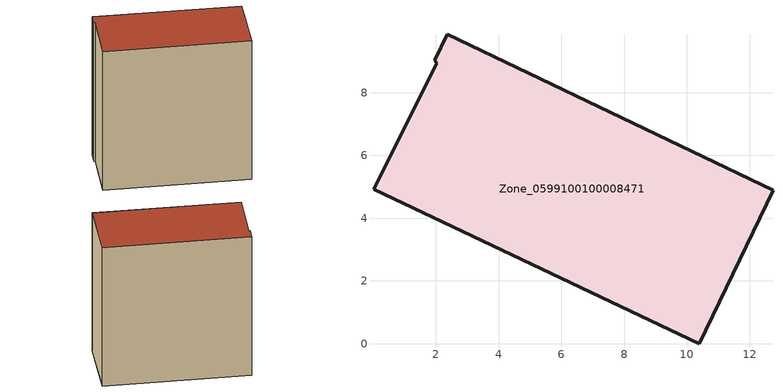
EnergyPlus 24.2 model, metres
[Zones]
Zone_0599100100008471
 floor ground (C_G): 0.01,4.92 2.03,8.94 1.97,9.04 2.37,9.86 12.74,4.9 10.4,0 z0
 wall outside (C_F): 10.4,0 12.74,4.9 2.37,9.86 1.97,9.04 2.03,8.94 0.01,4.92 10.4,0 z0:12.09
 roof outside (C_R): 2.03,8.94 0.01,4.92 10.4,0 12.74,4.9 2.37,9.86 1.97,9.04 z12.09
[BUILDING]
Pand.0599100100008471: North Axis=0; Terrain=City; Loads Convergence Tolerance Value=0.04; Temperature Convergence Tolerance Value=0.4; Solar Distribution=FullExterior; Maximum Number of Warmup Days=25; Minimum Number of Warmup Days=1
[Site:Location]
Rotterdam.The.Hague.AP_ZH_NLD Design_Conditions: Latitude=51.96; Longitude=4.45; Time Zone=1; Elevation=-4.5
[SITE:GROUNDTEMPERATURE:BUILDINGSURFACE]
18, 18, 18, 18, 18, 18, 18, 18, 18, 18, 18, 18
[MATERIAL] Thermal Absorptance=0.9; Solar Absorptance=0.7; Visible Absorptance=0.7
Name | Roughness | Thickness | Conductivity | Density | Specific Heat
G.TI.2015-2018 | MediumSmooth | 0.15 | 0.0428571 | 540 | 1210
F.TI.2015-2018 | Rough | 0.3 | 0.0666667 | 1920 | 840
R.TI.2015-2018 | MediumRough | 0.2 | 0.0333333 | 1500 | 1000
[CONSTRUCTION]
C_G: G.TI.2015-2018
C_F: F.TI.2015-2018
C_R: R.TI.2015-2018
[ZONE]
Zone_0599100100008471: Type=1; Multiplier=1; Ceiling Height=Autocalculate; Volume=Autocalculate; Floor Area=autocalculate; Part of Total Floor Area=Yes
[ZONEINFILTRATION:DESIGNFLOWRATE]
Infil_Zone_0599100100008471: Zone or ZoneList or Space or SpaceList=Zone_0599100100008471; Schedule=AlwaysOn; Design Flow Rate Calculation Method=Flow/Area; Flow Rate per Floor Area=0.0015; Constant Term Coefficient=1; Temperature Term Coefficient=0; Velocity Term Coefficient=0; Velocity Squared Term Coefficient=0
[HVACTEMPLATE:ZONE:IDEALLOADSAIRSYSTEM]
Zone_0599100100008471: Maximum Heating Supply Air Temperature=50; Minimum Cooling Supply Air Temperature=13; Maximum Heating Supply Air Humidity Ratio=0.0156; Minimum Cooling Supply Air Humidity Ratio=0.0077; Heating Limit=NoLimit; Cooling Limit=NoLimit; Dehumidification Control Type=ConstantSensibleHeatRatio; Cooling Sensible Heat Ratio=0.7; Dehumidification Setpoint=60; Humidification Control Type=None; Humidification Setpoint=30; Outdoor Air Method=None; Outdoor Air Flow Rate per Person=0.00944; Outdoor Air Flow Rate per Zone Floor Area=0; Outdoor Air Flow Rate per Zone=0; Demand Controlled Ventilation Type=None; Outdoor Air Economizer Type=NoEconomizer; Heat Recovery Type=None; Sensible Heat Recovery Effectiveness=0.7; Latent Heat Recovery Effectiveness=0.65
[ZONECONTROL:THERMOSTAT]
ThermostatControl_Zone_0599100100008471: Zone or ZoneList=Zone_0599100100008471; Control Type Schedule=DualSetpointControlType; Control 1=Thermostat_Zone_0599100100008471; Temperature Difference Between Cutout And Setpoint=0
[THERMOSTATSETPOINT:DUALSETPOINT]
Thermostat_Zone_0599100100008471: Heating Setpoint Temperature Schedule=HeatingSetpoint_Zone_0599100100008471; Cooling Setpoint Temperature Schedule=CoolingSetpoint_Zone_0599100100008471
[SCHEDULE:COMPACT]
HeatingSetpoint_Zone_0599100100008471: Through: 12/31, For: AllDays, Until: 24:00, 21
CoolingSetpoint_Zone_0599100100008471: Through: 12/31, For: AllDays, Until: 24:00, 24
DualSetpointControlType: Through: 12/31, For: AllDays, Until: 24:00, 4
AlwaysOn: Through: 12/31, For: AllDays, Until: 24:00, 1
